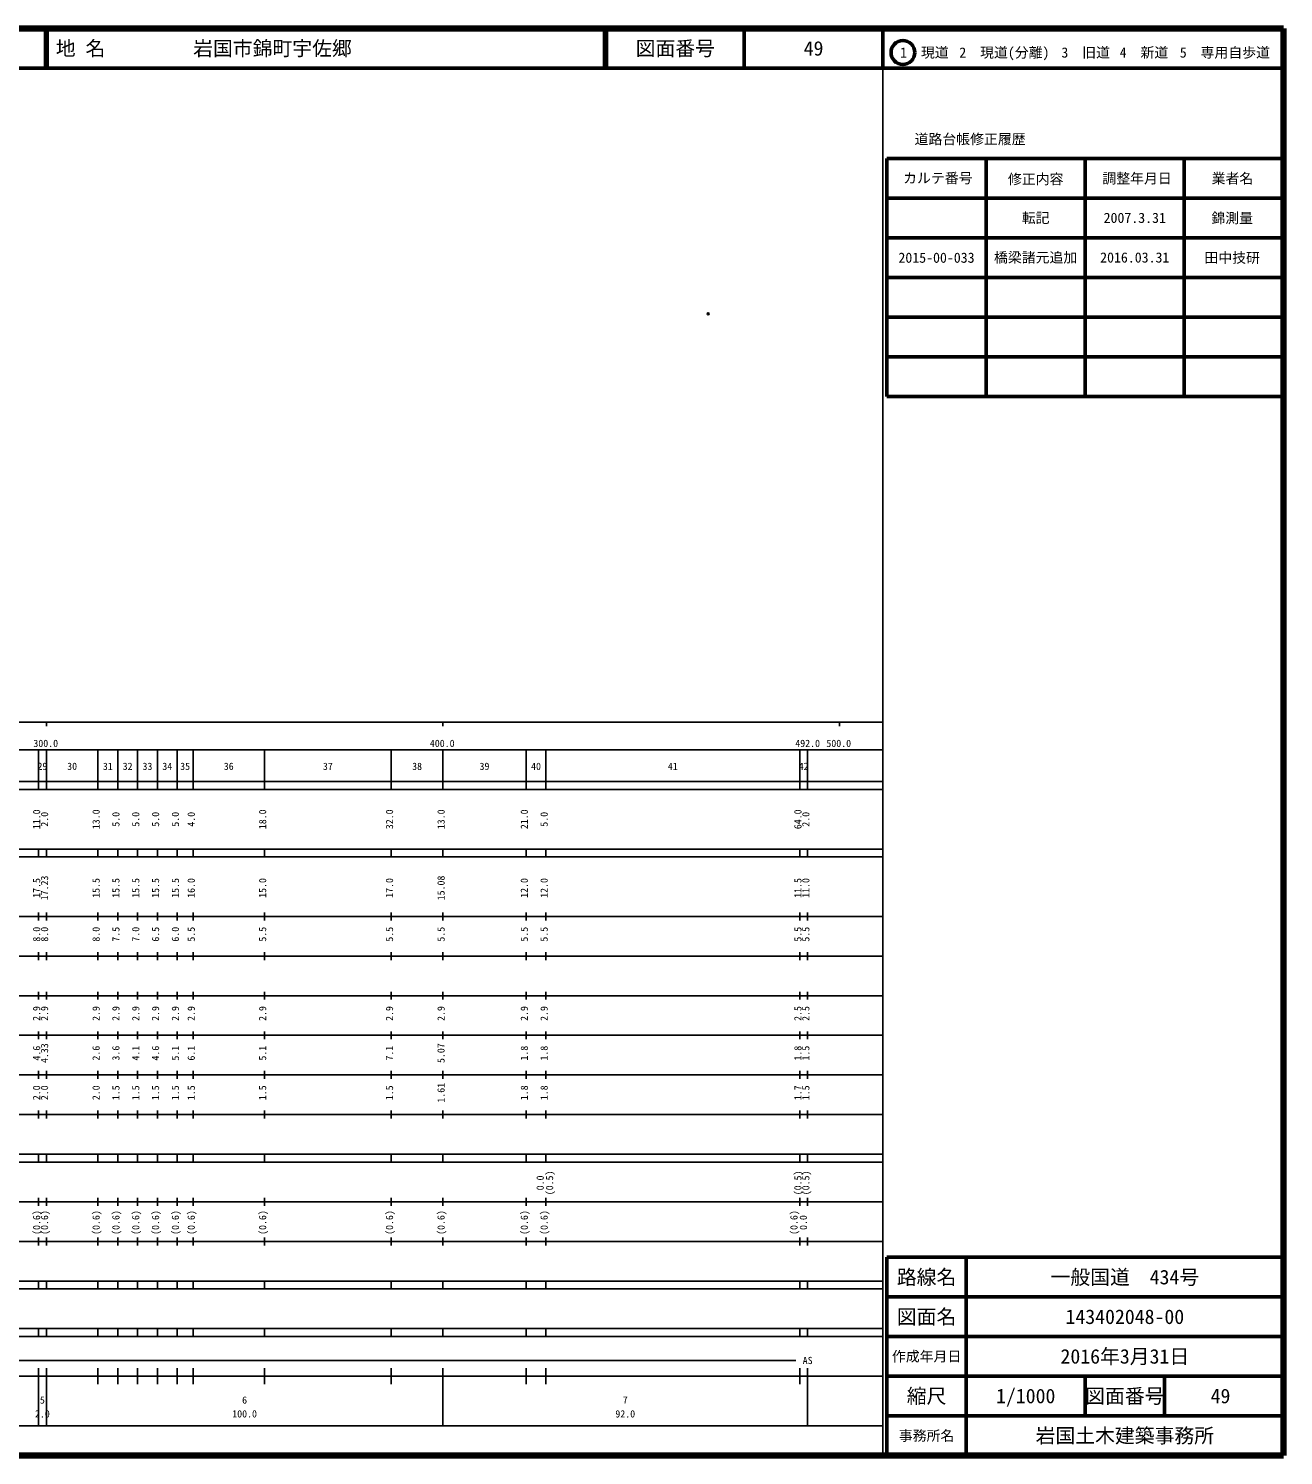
# Model space of a CAD drawing. Units: millimetres on the paper. Extents: x 40 to 680, y 20 to 380.
# Drawn here: x 363.5 to 680, y 20 to 380 of the extents above; entities that cross this region are included whole.
import ezdxf
from ezdxf.enums import TextEntityAlignment as Align

# ---------------------------------------------------------------- set-up
doc = ezdxf.new("R2010")
doc.units = ezdxf.units.MM
doc.header["$PDMODE"] = 32
doc.header["$PDSIZE"] = 0.5
doc.layers.add('M-OTRS', color=6, linetype='Continuous')
doc.layers.add('M-TTL-TXT', color=7, linetype='Continuous')
for name, color, linetype, lineweight in [('M-TTL', 2, 'Continuous', 140), ('M-TTL-BAND', 7, 'Continuous', 25), ('M-TTL-FRAM', 2, 'Continuous', 50), ('M-TTL-LINE', 7, 'Continuous', 50)]:
    doc.layers.add(name, color=color, linetype=linetype, lineweight=lineweight)
doc.styles.add('ＭＳ ゴシック', font='')
doc.styles.get('ＭＳ ゴシック').set_extended_font_data('MS Gothic')

msp = doc.modelspace()

# ---------------------------------------------------------------- linework, layer by layer
at = {"layer": 'M-OTRS'}
msp.add_point((534.922, 308.049), dxfattribs=at)
at = {"layer": 'M-TTL'}
for p, q in [((680, 380), (40, 380)), ((680, 20), (680, 380)), ((40, 20), (680, 20))]:
    msp.add_line(p, q, dxfattribs=at)
at = {"layer": 'M-TTL-BAND'}
for p, q in [((579, 20), (579, 370)), ((40, 205), (579, 205)), ((368, 205), (368, 204)), ((468, 205), (468, 204)), ((568, 205), (568, 204)), ((68, 198), (579, 198)), ((366, 188), (366, 198)), ((368, 188), (368, 198)), ((381, 188), (381, 198)), ((386, 188), (386, 198)), ((391, 188), (391, 198)), ((396, 188), (396, 198)), ((401, 188), (401, 198)), ((405, 188), (405, 198)), ((423, 188), (423, 198)), ((455, 188), (455, 198)), ((468, 188), (468, 198)), ((489, 188), (489, 198)), ((494, 188), (494, 198)), ((558, 188), (558, 198)), ((560, 188), (560, 198)), ((40, 190), (579, 190)), ((40, 188), (579, 188)), ((40, 173), (579, 173)), ((366, 171), (366, 173)), ((368, 171), (368, 173)), ((381, 171), (381, 173)), ((386, 171), (386, 173)), ((391, 171), (391, 173)), ((396, 171), (396, 173)), ((401, 171), (401, 173)), ((405, 171), (405, 173)), ((423, 171), (423, 173)), ((455, 171), (455, 173)), ((468, 171), (468, 173)), ((489, 171), (489, 173)), ((494, 171), (494, 173)), ((558, 171), (558, 173)), ((560, 171), (560, 173)), ((40, 171), (579, 171)), ((40, 156), (579, 156)), ((366, 155), (366, 157)), ((368, 155), (368, 157)), ((381, 155), (381, 157)), ((386, 155), (386, 157)), ((391, 155), (391, 157)), ((396, 155), (396, 157)), ((401, 155), (401, 157)), ((405, 155), (405, 157)), ((423, 155), (423, 157)), ((455, 155), (455, 157)), ((468, 155), (468, 157)), ((489, 155), (489, 157)), ((494, 155), (494, 157)), ((558, 155), (558, 157)), ((560, 155), (560, 157)), ((46, 146), (579, 146)), ((366, 145), (366, 147)), ((368, 145), (368, 147)), ((381, 145), (381, 147)), ((386, 145), (386, 147)), ((391, 145), (391, 147)), ((396, 145), (396, 147)), ((401, 145), (401, 147)), ((405, 145), (405, 147)), ((423, 145), (423, 147)), ((455, 145), (455, 147)), ((468, 145), (468, 147)), ((489, 145), (489, 147)), ((494, 145), (494, 147)), ((558, 145), (558, 147)), ((560, 145), (560, 147)), ((366, 135), (366, 137)), ((368, 135), (368, 137)), ((381, 135), (381, 137)), ((386, 135), (386, 137)), ((391, 135), (391, 137)), ((396, 135), (396, 137)), ((401, 135), (401, 137)), ((405, 135), (405, 137)), ((423, 135), (423, 137)), ((455, 135), (455, 137)), ((468, 135), (468, 137)), ((489, 135), (489, 137)), ((494, 135), (494, 137)), ((558, 135), (558, 137)), ((560, 135), (560, 137)), ((52, 136), (579, 136)), ((46, 126), (579, 126)), ((366, 125), (366, 127)), ((368, 125), (368, 127)), ((381, 125), (381, 127)), ((386, 125), (386, 127)), ((391, 125), (391, 127)), ((396, 125), (396, 127)), ((401, 125), (401, 127)), ((405, 125), (405, 127)), ((423, 125), (423, 127)), ((455, 125), (455, 127)), ((468, 125), (468, 127)), ((489, 125), (489, 127)), ((494, 125), (494, 127)), ((558, 125), (558, 127)), ((560, 125), (560, 127)), ((52, 116), (579, 116)), ((366, 115), (366, 117)), ((368, 115), (368, 117)), ((381, 115), (381, 117)), ((386, 115), (386, 117)), ((391, 115), (391, 117)), ((396, 115), (396, 117)), ((401, 115), (401, 117)), ((405, 115), (405, 117)), ((423, 115), (423, 117)), ((455, 115), (455, 117)), ((468, 115), (468, 117)), ((489, 115), (489, 117)), ((494, 115), (494, 117)), ((558, 115), (558, 117)), ((560, 115), (560, 117)), ((46, 106), (579, 106)), ((366, 105), (366, 107)), ((368, 105), (368, 107)), ((381, 105), (381, 107)), ((386, 105), (386, 107)), ((391, 105), (391, 107)), ((396, 105), (396, 107)), ((401, 105), (401, 107)), ((405, 105), (405, 107)), ((423, 105), (423, 107)), ((455, 105), (455, 107)), ((468, 105), (468, 107)), ((489, 105), (489, 107)), ((494, 105), (494, 107)), ((558, 105), (558, 107)), ((560, 105), (560, 107)), ((40, 96), (579, 96)), ((40, 94), (579, 94)), ((366, 94), (366, 96)), ((368, 94), (368, 96)), ((381, 94), (381, 96)), ((386, 94), (386, 96)), ((391, 94), (391, 96)), ((396, 94), (396, 96)), ((401, 94), (401, 96)), ((405, 94), (405, 96)), ((423, 94), (423, 96)), ((455, 94), (455, 96)), ((468, 94), (468, 96)), ((489, 94), (489, 96)), ((494, 94), (494, 96)), ((558, 94), (558, 96)), ((560, 94), (560, 96)), ((49, 84), (579, 84)), ((366, 83), (366, 85)), ((368, 83), (368, 85)), ((381, 83), (381, 85)), ((386, 83), (386, 85)), ((391, 83), (391, 85)), ((396, 83), (396, 85)), ((401, 83), (401, 85)), ((405, 83), (405, 85)), ((423, 83), (423, 85)), ((455, 83), (455, 85)), ((468, 83), (468, 85)), ((489, 83), (489, 85)), ((494, 83), (494, 85)), ((558, 83), (558, 85)), ((560, 83), (560, 85)), ((40, 74), (579, 74)), ((366, 73), (366, 75)), ((368, 73), (368, 75)), ((381, 73), (381, 75)), ((386, 73), (386, 75)), ((391, 73), (391, 75)), ((396, 73), (396, 75)), ((401, 73), (401, 75)), ((405, 73), (405, 75)), ((423, 73), (423, 75)), ((455, 73), (455, 75)), ((468, 73), (468, 75)), ((489, 73), (489, 75)), ((494, 73), (494, 75)), ((558, 73), (558, 75)), ((560, 73), (560, 75)), ((40, 64), (579, 64)), ((40, 62), (579, 62)), ((366, 62), (366, 64)), ((368, 62), (368, 64)), ((381, 62), (381, 64)), ((386, 62), (386, 64)), ((391, 62), (391, 64)), ((396, 62), (396, 64)), ((401, 62), (401, 64)), ((405, 62), (405, 64)), ((423, 62), (423, 64)), ((455, 62), (455, 64)), ((468, 62), (468, 64)), ((489, 62), (489, 64)), ((494, 62), (494, 64)), ((558, 62), (558, 64)), ((560, 62), (560, 64)), ((40, 52), (579, 52)), ((366, 50), (366, 52)), ((368, 50), (368, 52)), ((381, 50), (381, 52)), ((386, 50), (386, 52)), ((391, 50), (391, 52)), ((396, 50), (396, 52)), ((401, 50), (401, 52)), ((405, 50), (405, 52)), ((423, 50), (423, 52)), ((455, 50), (455, 52)), ((468, 50), (468, 52)), ((489, 50), (489, 52)), ((494, 50), (494, 52)), ((558, 50), (558, 52)), ((560, 50), (560, 52)), ((40, 50), (579, 50)), ((71, 44), (557, 44)), ((40, 40), (579, 40)), ((366, 27.5), (366, 42)), ((368, 27.5), (368, 42)), ((381, 38), (381, 42)), ((386, 38), (386, 42)), ((391, 38), (391, 42)), ((396, 38), (396, 42)), ((401, 38), (401, 42)), ((405, 38), (405, 42)), ((423, 38), (423, 42)), ((455, 38), (455, 42)), ((468, 27.5), (468, 42)), ((489, 38), (489, 42)), ((494, 38), (494, 42)), ((558, 38), (558, 42)), ((560, 27.5), (560, 42)), ((68, 27.5), (579, 27.5))]:
    msp.add_line(p, q, dxfattribs=at)
at = {"layer": 'M-TTL-FRAM'}
for p, q in [((580, 347.197), (580, 287.197)), ((580, 347.197), (680, 347.197)), ((580, 287.197), (680, 287.197)), ((680, 70), (580, 70)), ((580, 70), (580, 20))]:
    msp.add_line(p, q, dxfattribs=at)
at = {"layer": 'M-TTL-LINE'}
for p, q in [((367.75, 380), (367.75, 370)), ((368.25, 380), (368.25, 370)), ((508.747, 380), (508.747, 370)), ((509.247, 380), (509.247, 370)), ((543.997, 380), (543.997, 370)), ((579, 380), (579, 370)), ((40, 370), (680, 370)), ((605, 347.197), (605, 287.197)), ((630, 347.197), (630, 287.197)), ((655, 347.197), (655, 287.197)), ((580, 337.197), (680, 337.197)), ((580, 327.197), (680, 327.197)), ((580, 317.197), (680, 317.197)), ((580, 307.197), (680, 307.197)), ((580, 297.197), (680, 297.197)), ((600, 70), (600, 20)), ((680, 60), (580, 60)), ((680, 50), (580, 50)), ((680, 40), (580, 40)), ((630, 40), (630, 30)), ((650, 40), (650, 30)), ((680, 30), (580, 30))]:
    msp.add_line(p, q, dxfattribs=at)
msp.add_circle((584.031, 373.958), 3, dxfattribs=at)

# ---------------------------------------------------------------- texts
at = {"layer": 'M-TTL-BAND', "style": 'ＭＳ ゴシック'}
for s, p in [('300.0', (367.844, 198.195)), ('400.0', (467.844, 198.195)), ('492.0', (560, 198.195)), ('500.0', (567.844, 198.195)), ('29', (367, 192.405)), ('30', (374.5, 192.405)), ('31', (383.5, 192.405)), ('32', (388.5, 192.405)), ('33', (393.5, 192.405)), ('34', (398.5, 192.405)), ('35', (403, 192.405)), ('36', (414, 192.405)), ('37', (439, 192.405)), ('38', (461.5, 192.405)), ('39', (478.5, 192.405)), ('40', (491.5, 192.405)), ('41', (526, 192.405)), ('42', (559, 192.405)), ('AS', (560, 42.5)), ('5', (367, 32.523)), ('6', (418, 32.523)), ('7', (514, 32.523)), ('2.0', (367, 29.033)), ('100.0', (418, 29.033)), ('92.0', (514, 29.033))]:
    msp.add_text(s, height=1.833, dxfattribs=at).set_placement(p, align=Align.BOTTOM_CENTER)
for s, p in [('11.0', (367, 180.5)), ('2.0', (369, 180.5)), ('13.0', (382, 180.5)), ('5.0', (387, 180.5)), ('5.0', (392, 180.5)), ('5.0', (397, 180.5)), ('5.0', (402, 180.5)), ('4.0', (406, 180.5)), ('18.0', (424, 180.5)), ('32.0', (456, 180.5)), ('13.0', (469, 180.5)), ('21.0', (490, 180.5)), ('5.0', (495, 180.5)), ('64.0', (559, 180.5)), ('2.0', (561, 180.5)), ('17.23', (369, 163.174)), ('15.08', (469, 163.174)), ('17.5', (367, 163.174)), ('15.5', (382, 163.174)), ('15.5', (387, 163.174)), ('15.5', (392, 163.174)), ('15.5', (397, 163.174)), ('15.5', (402, 163.174)), ('16.0', (406, 163.174)), ('15.0', (424, 163.174)), ('17.0', (456, 163.174)), ('12.0', (490, 163.174)), ('12.0', (495, 163.174)), ('11.5', (559, 163.174)), ('11.0', (561, 163.174)), ('8.0', (367, 151.5)), ('8.0', (369, 151.5)), ('8.0', (382, 151.5)), ('7.5', (387, 151.5)), ('7.0', (392, 151.5)), ('6.5', (397, 151.5)), ('6.0', (402, 151.5)), ('5.5', (406, 151.5)), ('5.5', (424, 151.5)), ('5.5', (456, 151.5)), ('5.5', (469, 151.5)), ('5.5', (490, 151.5)), ('5.5', (495, 151.5)), ('5.5', (559, 151.5)), ('5.5', (561, 151.5)), ('2.9', (367, 131.5)), ('2.9', (369, 131.5)), ('2.9', (382, 131.5)), ('2.9', (387, 131.5)), ('2.9', (392, 131.5)), ('2.9', (397, 131.5)), ('2.9', (402, 131.5)), ('2.9', (406, 131.5)), ('2.9', (424, 131.5)), ('2.9', (456, 131.5)), ('2.9', (469, 131.5)), ('2.9', (490, 131.5)), ('2.9', (495, 131.5)), ('2.5', (559, 131.5)), ('2.5', (561, 131.5)), ('4.6', (367, 121.5)), ('4.33', (369, 121.5)), ('2.6', (382, 121.5)), ('3.6', (387, 121.5)), ('4.1', (392, 121.5)), ('4.6', (397, 121.5)), ('5.1', (402, 121.5)), ('6.1', (406, 121.5)), ('5.1', (424, 121.5)), ('7.1', (456, 121.5)), ('5.07', (469, 121.5)), ('1.8', (490, 121.5)), ('1.8', (495, 121.5)), ('1.8', (559, 121.5)), ('1.5', (561, 121.5)), ('2.0', (367, 111.5)), ('2.0', (369, 111.5)), ('2.0', (382, 111.5)), ('1.5', (387, 111.5)), ('1.5', (392, 111.5)), ('1.5', (397, 111.5)), ('1.5', (402, 111.5)), ('1.5', (406, 111.5)), ('1.5', (424, 111.5)), ('1.5', (456, 111.5)), ('1.61', (469, 111.5)), ('1.8', (490, 111.5)), ('1.8', (495, 111.5)), ('1.7', (559, 111.5)), ('1.5', (561, 111.5)), ('0.0', (494, 88.764)), ('(0.5)', (496.37, 88.764)), ('(0.5)', (559, 88.764)), ('(0.5)', (561, 88.764)), ('(0.6)', (367, 78.764)), ('(0.6)', (369, 78.764)), ('(0.6)', (382, 78.764)), ('(0.6)', (387, 78.764)), ('(0.6)', (392, 78.764)), ('(0.6)', (397, 78.764)), ('(0.6)', (402, 78.764)), ('(0.6)', (406, 78.764)), ('(0.6)', (424, 78.764)), ('(0.6)', (456, 78.764)), ('(0.6)', (469, 78.764)), ('(0.6)', (490, 78.764)), ('(0.6)', (495, 78.764)), ('(0.6)', (558, 78.764)), ('0.0', (560.37, 78.764))]:
    msp.add_text(s, height=1.833, rotation=90, dxfattribs=at).set_placement(p, align=Align.BOTTOM_CENTER)
at = {"layer": 'M-TTL-TXT', "style": 'ＭＳ ゴシック'}
for s, p in [('地 名', (370.38, 375)), ('岩国市錦町宇佐郷', (405.024, 375))]:
    msp.add_text(s, height=3.666, dxfattribs=at).set_placement(p, align=Align.MIDDLE_LEFT)
for s, height, p in [('図面番号', 3.666, (526.622, 375)), ('49', 3.666, (561.497, 375)), ('1\u3000現道', 2.566, (589.448, 373.958)), ('2\u3000現道(分離)', 2.566, (609.619, 373.958)), ('3\u3000旧道', 2.566, (630.121, 373.958)), ('4\u3000新道', 2.566, (644.824, 373.958)), ('5\u3000専用自歩道', 2.566, (665.228, 373.958)), ('道路台帳修正履歴', 2.566, (600.968, 352.113)), ('カルテ番号', 2.566, (592.839, 342.277)), ('修正内容', 2.566, (617.509, 342.023)), ('調整年月日', 2.566, (643.089, 342.197)), ('業者名', 2.566, (667.134, 342.197)), ('転記', 2.566, (617.5, 332.245)), ('2007.3.31', 2.566, (642.5, 332.245)), ('錦測量', 2.566, (667.077, 332.189)), ('2015-00-033', 2.566, (592.5, 322.189)), ('橋梁諸元追加', 2.566, (617.5, 322.245)), ('2016.03.31', 2.566, (642.5, 322.245)), ('田中技研', 2.566, (667.077, 322.189)), ('路線名', 3.666, (590, 65)), ('路線名', 3.666, (590, 65)), ('一般国道\u3000434号', 3.666, (640, 65)), ('図面名', 3.666, (590, 55)), ('図面名', 3.666, (590, 55)), ('143402048-00', 3.666, (640, 55)), ('2016年3月31日', 3.666, (640, 45)), ('作成年月日', 2.566, (590, 45)), ('作成年月日', 2.566, (590, 45)), ('縮尺', 3.666, (590, 35)), ('縮尺', 3.666, (590, 35)), ('1/1000', 3.666, (615, 35)), ('図面番号', 3.666, (640, 35)), ('図面番号', 3.666, (640, 35)), ('49', 3.666, (664.125, 35)), ('事務所名', 2.566, (590, 25)), ('事務所名', 2.566, (590, 25)), ('岩国土木建築事務所', 3.666, (640, 25))]:
    msp.add_text(s, height=height, dxfattribs=at).set_placement(p, align=Align.MIDDLE_CENTER)

doc.saveas('drawing.dxf')
